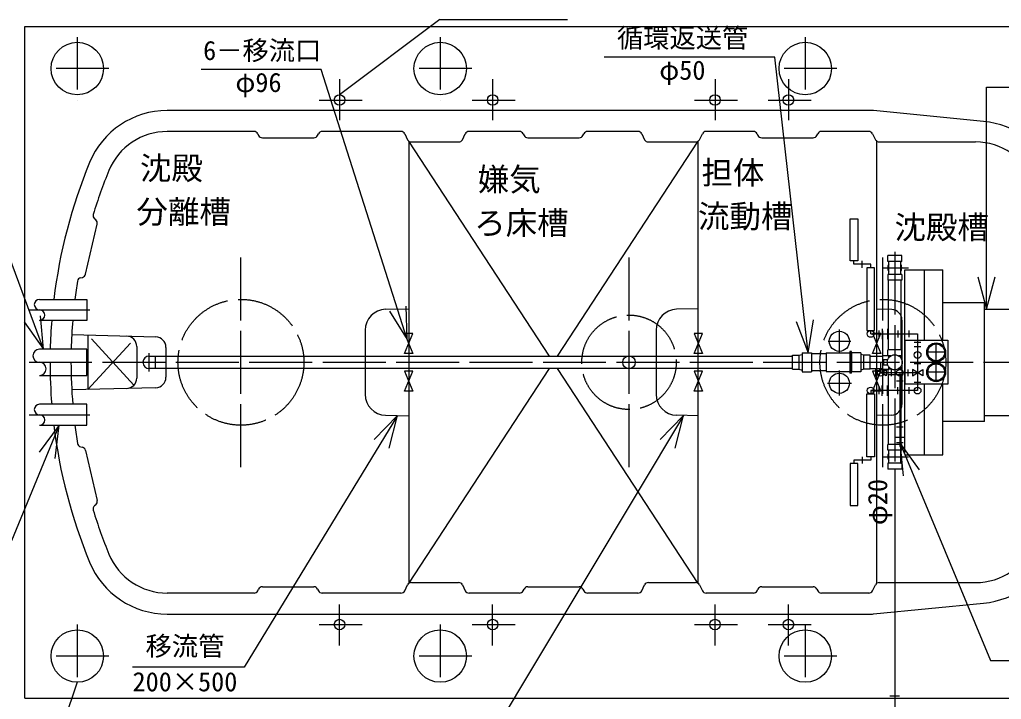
# Model space of a CAD drawing. Units: millimetres, scale not verified. Extents: x -14850 to 14850, y -10500 to 10500.
# Drawn here: x -10688 to -6008, y -907 to 2333 of the extents above; entities that cross this region are included whole.
import ezdxf
from ezdxf.enums import TextEntityAlignment as Align

# ---------------------------------------------------------------- set-up
doc = ezdxf.new("R2010")
doc.units = ezdxf.units.MM
doc.header["$LTSCALE"] = 50
doc.linetypes.add('CHAIN1', pattern=[8, 5, -1, 1, -1])
doc.linetypes.add('LONG_DASHED1', pattern=[7, 6, -1])
for name, color, linetype, lineweight in [('0-1_水管', 3, 'Continuous', 25), ('0-2_機器', 2, 'Continuous', 25), ('0-3_空気管', 3, 'Continuous', 25), ('0-4_文字', 5, 'Continuous', 25)]:
    doc.layers.add(name, color=color, linetype=linetype, lineweight=lineweight)
doc.styles.add('ＭＳ ゴシック', font='')
doc.styles.get('ＭＳ ゴシック').set_extended_font_data('MS Gothic')

msp = doc.modelspace()

# ---------------------------------------------------------------- linework, layer by layer
at = {"layer": '0-1_水管', "color": 6}
for p, q in [((-6516.26, 190.85), (-6516.26, -950.14)), ((-6538.76, -890.14), (-6493.76, -890.14))]:
    msp.add_line(p, q, dxfattribs=at)
at = {"layer": '0-2_機器'}
for p, q in [((-10662.76, -900.14), (-10662.76, 2299.86)), ((-10662.76, 2299.86), (-4962.76, 2299.86)), ((-10412.76, -825.14), (-10544.15, -1206.02)), ((-10662.76, -900.14), (-4962.76, -900.14))]:
    msp.add_line(p, q, dxfattribs=at)
at = {"layer": '0-2_機器', "linetype": 'CHAIN1'}
for p, q in [((-10412.76, 2249.86), (-10412.76, 1949.86)), ((-8682.76, 2249.86), (-8682.76, 1949.86)), ((-6942.76, 2249.86), (-6942.76, 1949.86)), ((-10262.76, 2099.86), (-10562.76, 2099.86)), ((-8532.76, 2099.86), (-8832.76, 2099.86)), ((-6792.76, 2099.86), (-7092.76, 2099.86)), ((-10412.76, -550.14), (-10412.76, -850.14)), ((-8682.76, -550.14), (-8682.76, -850.14)), ((-6942.76, -550.14), (-6942.76, -850.14)), ((-10262.76, -700.14), (-10562.76, -700.14)), ((-8532.76, -700.14), (-8832.76, -700.14)), ((-6792.76, -700.14), (-7092.76, -700.14))]:
    msp.add_line(p, q, dxfattribs=at)
at = {"layer": '0-2_機器'}
for centre in [(-10412.76, 2099.86), (-8682.76, 2099.86), (-6942.76, 2099.86), (-10412.76, -700.14), (-8682.76, -700.14), (-6942.76, -700.14)]:
    msp.add_circle(centre, 125, dxfattribs=at)
at = {"layer": '0-3_空気管'}
for p, q in [((-6079.39, 952.87), (-6079.39, 2011.55)), ((-6079.39, 2011.55), (-5549.45, 2011.55)), ((-6627.76, 1899.86), (-9984.41, 1899.86)), ((-6092.31, 1847.96), (-6618.02, 1899.38)), ((-9570.12, 1799.86), (-9984.41, 1799.86)), ((-9552.23, 1788.8), (-9548.29, 1780.91)), ((-9267.23, 1780.91), (-9263.29, 1788.8)), ((-8870.12, 1799.86), (-9245.4, 1799.86)), ((-8852.23, 1788.8), (-8838.29, 1760.91)), ((-8577.23, 1760.91), (-8563.29, 1788.8)), ((-8305.12, 1799.86), (-8545.4, 1799.86)), ((-8287.23, 1788.8), (-8283.29, 1780.91)), ((-8002.23, 1780.91), (-7998.29, 1788.8)), ((-7740.12, 1799.86), (-7980.4, 1799.86)), ((-7722.23, 1788.8), (-7708.29, 1760.91)), ((-7447.23, 1760.91), (-7433.29, 1788.8)), ((-7190.12, 1799.86), (-7415.4, 1799.86)), ((-7172.23, 1788.8), (-7168.29, 1780.91)), ((-6887.23, 1780.91), (-6883.29, 1788.8)), ((-6640.12, 1799.86), (-6865.4, 1799.86)), ((-6622.23, 1788.8), (-6608.29, 1760.91)), ((-9530.4, 1769.86), (-9285.12, 1769.86)), ((-8832.76, 1754.13), (-8832.76, -354.42)), ((-8162.39, 729.86), (-8832.76, 1754.13)), ((-8820.4, 1749.86), (-8595.12, 1749.86)), ((-8265.4, 1769.86), (-8020.12, 1769.86)), ((-8123.13, 729.86), (-7452.76, 1754.13)), ((-7690.4, 1749.86), (-7465.12, 1749.86)), ((-7452.76, -354.42), (-7452.76, 1754.13)), ((-7150.4, 1769.86), (-6905.12, 1769.86)), ((-6602.76, 1754.13), (-6602.76, -354.42)), ((-6590.4, 1749.86), (-6131.26, 1749.86)), ((-10373.75, 1119.66), (-10317.83, 1358.48)), ((-10324.52, 1378.42), (-10330.59, 1383.46)), ((-10573.66, 762.36), (-10783.86, 1325.13)), ((-6710.83, 1166.86), (-6710.83, 1182.86)), ((-6670.83, 1150.86), (-6670.83, 1182.86)), ((-6482.76, 1208.86), (-6549.76, 1208.86)), ((-6549.76, 1180.76), (-6549.76, 1208.86)), ((-6482.76, 1180.76), (-6549.76, 1180.76)), ((-6544.86, 1122.05), (-6544.86, 1177.66)), ((-6487.66, 1122.05), (-6487.66, 1177.66)), ((-6482.76, 1180.76), (-6482.76, 1208.86)), ((-6374.37, 804.86), (-6374.37, 1140.91)), ((-6287.07, 804.86), (-6287.07, 1140.91)), ((-10396.27, 1102.93), (-10388.59, 1104.76)), ((-6549.76, 1118.95), (-6549.76, 1090.86)), ((-6482.76, 1118.95), (-6549.76, 1118.95)), ((-6482.76, 1090.86), (-6549.76, 1090.86)), ((-6546.26, 758.86), (-6546.26, 1090.86)), ((-6486.26, 758.86), (-6486.26, 1090.86)), ((-6482.76, 1118.95), (-6482.76, 1090.86)), ((-6088.44, 982.78), (-6287.07, 982.79)), ((-6088.44, 416.94), (-6088.44, 982.78)), ((-8943.36, 952.41), (-8832.76, 955.3)), ((-7452.76, 955.12), (-7556.38, 952.41)), ((-6530.45, 951.13), (-6602.76, 953.02)), ((-6481.76, 901.15), (-6481.76, 498.56)), ((-9040.74, 852.44), (-9040.74, 547.27)), ((-7653.76, 852.44), (-7653.76, 547.27)), ((-6630.83, 834.86), (-6630.83, 850.86)), ((-6590.83, 818.36), (-6590.83, 851.36)), ((-6576.83, 859.36), (-6576.83, 810.36)), ((-6550.83, 859.36), (-6550.83, 810.36)), ((-6500.83, 851.36), (-6500.83, 818.36)), ((-6447.26, 818.86), (-6447.26, 850.86)), ((-10439.14, 831.62), (-10038.75, 821.13)), ((-10362.29, 829.6), (-10362.29, 570.11)), ((-10129.36, 774.8), (-10129.36, 624.92)), ((-9990.06, 771.15), (-9990.06, 628.56)), ((-6722.76, 647.86), (-6722.76, 751.86)), ((-6482.76, 758.86), (-6549.76, 758.86)), ((-6549.76, 732.61), (-6549.76, 758.86)), ((-6482.76, 730.76), (-6482.76, 758.86)), ((-6391.26, 794.86), (-6423.26, 794.86)), ((-6422.76, 774.86), (-6391.76, 774.86)), ((-10069.9, 729.86), (-7002.76, 729.86)), ((-10041.9, 729.86), (-10041.9, 669.86)), ((-7002.76, 666.36), (-7002.76, 733.36)), ((-6972.76, 733.36), (-6972.76, 666.36)), ((-6957.76, 744.86), (-6912.76, 744.86)), ((-6957.76, 744.86), (-6957.76, 654.86)), ((-6912.76, 744.86), (-6912.76, 654.86)), ((-6842.76, 739.86), (-6912.76, 739.86)), ((-6842.76, 744.36), (-6730.26, 744.36)), ((-6842.76, 744.36), (-6842.76, 655.36)), ((-6677.76, 744.86), (-6722.76, 744.86)), ((-6677.76, 744.86), (-6677.76, 654.86)), ((-6662.76, 666.36), (-6662.76, 733.36)), ((-6632.76, 666.36), (-6632.76, 733.36)), ((-6632.76, 729.86), (-6572.26, 729.86)), ((-6572.26, 667.11), (-6572.26, 732.31)), ((-6571.96, 732.61), (-6544.76, 732.61)), ((-6544.76, 721.67), (-6544.76, 732.61)), ((-6534.51, 730.76), (-6544.76, 730.76)), ((-6544.76, 730.36), (-6535.18, 730.36)), ((-6482.76, 730.76), (-6498.01, 730.76)), ((-6487.66, 721.53), (-6487.66, 727.66)), ((-7002.76, 669.86), (-10069.9, 669.86)), ((-8832.76, -354.42), (-8162.39, 669.86)), ((-7452.76, -354.42), (-8123.13, 669.86)), ((-6842.76, 659.86), (-6912.76, 659.86)), ((-6842.76, 655.36), (-6730.26, 655.36)), ((-6632.76, 669.86), (-6572.26, 669.86)), ((-6549.76, 667.11), (-6549.76, 640.86)), ((-6544.76, 669.36), (-6535.18, 669.36)), ((-6534.51, 668.95), (-6544.76, 668.95)), ((-6532.26, 633.86), (-6532.26, 665.86)), ((-6482.76, 668.95), (-6498.01, 668.95)), ((-6487.66, 672.05), (-6487.66, 678.18)), ((-6482.76, 668.95), (-6482.76, 640.86)), ((-6452.26, 633.86), (-6452.26, 665.86)), ((-6422.76, 694.86), (-6391.76, 694.86)), ((-10592.76, 637.36), (-10367.36, 637.36)), ((-6957.76, 654.86), (-6912.76, 654.86)), ((-6722.76, 647.86), (-6730.26, 647.86)), ((-6677.76, 654.86), (-6722.76, 654.86)), ((-6482.76, 640.86), (-6549.76, 640.86)), ((-6546.26, 308.86), (-6546.26, 640.86)), ((-6476.26, 609.86), (-6508.26, 609.86)), ((-6492.26, 649.86), (-6492.26, 299.3)), ((-6486.26, 308.86), (-6486.26, 640.86)), ((-10038.75, 578.58), (-10439.14, 568.1)), ((-6630.83, 564.86), (-6630.83, 548.86)), ((-6590.83, 548.36), (-6590.83, 581.36)), ((-6576.83, 540.36), (-6576.83, 589.36)), ((-6550.83, 540.36), (-6550.83, 589.36)), ((-6500.83, 548.36), (-6500.83, 581.36)), ((-6447.26, 548.86), (-6447.26, 580.86)), ((-6422.76, 604.86), (-6391.76, 604.86)), ((-6374.37, 258.8), (-6374.37, 594.86)), ((-6287.07, 258.8), (-6287.07, 594.86)), ((-8886.17, 445.81), (-9616.6, -752.75)), ((-8943.36, 447.31), (-8832.76, 444.41)), ((-7452.76, 444.59), (-7556.38, 447.31)), ((-6530.45, 448.58), (-6602.76, 446.69)), ((-6088.44, 446.84), (-5875.4, 446.85)), ((-6476.26, 390.59), (-6508.26, 390.59)), ((-6088.44, 416.94), (-6287.07, 416.93)), ((-6517.26, 342.43), (-6467.26, 342.43)), ((-10396.27, 296.78), (-10388.59, 294.95)), ((-6482.76, 308.86), (-6549.76, 308.86)), ((-6549.76, 280.76), (-6549.76, 308.86)), ((-6508.26, 317.47), (-6476.26, 317.47)), ((-6482.76, 280.76), (-6482.76, 308.86)), ((-10373.75, 280.05), (-10317.83, 41.23)), ((-6670.83, 248.86), (-6670.83, 216.86)), ((-6482.76, 280.76), (-6549.76, 280.76)), ((-6544.86, 222.05), (-6544.86, 277.66)), ((-6487.66, 222.05), (-6487.66, 277.66)), ((-6468.4, 258.8), (-6287.07, 258.8)), ((-6710.83, 232.86), (-6710.83, 216.86)), ((-6549.76, 218.95), (-6549.76, 190.85)), ((-6482.76, 218.95), (-6549.76, 218.95)), ((-6482.76, 190.85), (-6549.76, 190.85)), ((-6482.76, 218.95), (-6482.76, 190.85)), ((-10324.52, 21.3), (-10330.59, 16.25)), ((-9530.4, -370.14), (-9285.12, -370.14)), ((-8852.23, -389.09), (-8838.29, -361.2)), ((-8820.4, -350.14), (-8595.12, -350.14)), ((-8577.23, -361.2), (-8563.29, -389.09)), ((-8265.4, -370.14), (-8020.12, -370.14)), ((-7722.23, -389.09), (-7708.29, -361.2)), ((-7690.4, -350.14), (-7465.12, -350.14)), ((-7447.23, -361.2), (-7433.29, -389.09)), ((-7150.4, -370.14), (-6905.12, -370.14)), ((-6622.23, -389.09), (-6608.29, -361.2)), ((-6590.4, -350.14), (-6131.26, -350.14)), ((-9570.12, -400.14), (-9984.41, -400.14)), ((-9552.23, -389.09), (-9548.29, -381.2)), ((-9267.23, -381.2), (-9263.29, -389.09)), ((-8870.12, -400.14), (-9245.4, -400.14)), ((-8305.12, -400.14), (-8545.4, -400.14)), ((-8287.23, -389.09), (-8283.29, -381.2)), ((-8002.23, -381.2), (-7998.29, -389.09)), ((-7740.12, -400.14), (-7980.4, -400.14)), ((-7190.12, -400.14), (-7415.4, -400.14)), ((-7172.23, -389.09), (-7168.29, -381.2)), ((-6887.23, -381.2), (-6883.29, -389.09)), ((-6640.12, -400.14), (-6865.4, -400.14)), ((-6618.02, -499.67), (-6092.31, -448.24)), ((-9984.41, -500.14), (-6627.76, -500.14)), ((-9616.6, -752.75), (-10149.11, -752.75))]:
    msp.add_line(p, q, dxfattribs=at)
at = {"layer": '0-3_空気管', "linetype": 'LONG_DASHED1'}
for p, q in [((-6516.26, 1226.93), (-6516.26, 168.55)), ((-9632.76, 199.86), (-9632.76, 1199.86)), ((-7782.76, 199.86), (-7782.76, 1199.86)), ((-6572.76, 199.86), (-6572.76, 1199.86)), ((-6572.99, 1149.86), (-6449.78, 1149.86)), ((-10642.76, 949.86), (-10353.48, 949.86)), ((-6780.33, 856.86), (-6780.33, 743.15)), ((-10142.79, 590.82), (-10362.29, 829.6)), ((-10362.29, 570.11), (-10142.79, 808.89)), ((-6833.88, 799.86), (-6724.85, 799.86)), ((-6318.4, 702.36), (-6318.4, 792.36)), ((-10069.9, 655.79), (-10069.9, 743.04)), ((-6722.76, 744.86), (-6722.76, 654.86)), ((-6273.4, 747.36), (-6363.4, 747.36)), ((-10642.76, 699.86), (-4942.76, 699.86)), ((-6780.33, 661.55), (-6780.33, 540.86)), ((-6318.4, 607.36), (-6318.4, 697.36)), ((-6273.4, 652.36), (-6363.4, 652.36)), ((-6835.88, 599.86), (-6722.84, 599.86)), ((-10642.76, 449.86), (-10353.48, 449.86)), ((-6572.99, 249.86), (-6449.78, 249.86))]:
    msp.add_line(p, q, dxfattribs=at)
at = {"layer": '0-3_空気管'}
for points in [[(-6928.16, 744.86), (-7088.05, 2154.43), (-7901.17, 2154.43)], [(-8840.32, 808), (-9250.75, 2095.02), (-9822.8, 2095.02)], [(-6630.83, 1150.86), (-6630.83, 1166.86), (-6710.83, 1166.86)], [(-6468.4, 266.8), (-6468.4, 1140.91), (-6287.07, 1140.91)], [(-6120.8, 1107.42), (-6079.39, 952.87), (-6037.98, 1107.42)], [(-10592.76, 999.86), (-10367.36, 999.86), (-10367.36, 899.86), (-10592.76, 899.86)], [(-8924.7, 943.94), (-8840.32, 808), (-8845.42, 967.92)], [(-6088.44, 952.87), (-5875.4, 952.86), (-5875.4, 446.85)], [(-10666.16, 892.91), (-10573.66, 762.36), (-10588.49, 921.67)], [(-6985.28, 894.31), (-6928.16, 744.86), (-6902.9, 902.85)], [(-6630.83, 834.86), (-6407.26, 834.86), (-6407.26, 564.86), (-6630.83, 564.86)], [(-10367.36, 637.36), (-10367.36, 762.36), (-10592.76, 762.36)], [(-6722.76, 751.86), (-6730.26, 751.86), (-6730.26, 647.86)], [(-7002.76, 733.36), (-6972.76, 733.36), (-6957.76, 737.36)], [(-6632.76, 733.36), (-6662.76, 733.36), (-6677.76, 737.36)], [(-6550.08, 711.86), (-6570.26, 711.86), (-6570.26, 687.86), (-6550.08, 687.86)], [(-7002.76, 666.36), (-6972.76, 666.36), (-6957.76, 662.36)], [(-6632.76, 666.36), (-6662.76, 666.36), (-6677.76, 662.36)], [(-6407.26, 649.86), (-6582.26, 649.86), (-6582.26, 699.86), (-6570.26, 699.86)], [(-6572.26, 667.11), (-6544.76, 667.11), (-6544.76, 678.04)], [(-10592.76, 399.86), (-10367.36, 399.86), (-10367.36, 499.86), (-10592.76, 499.86)], [(-7523.65, 446.45), (-8434.89, -1075), (-9321.49, -1075)], [(-8925.61, 290.75), (-8886.17, 445.81), (-8997.86, 331.24)], [(-7562.39, 291.21), (-7523.65, 446.45), (-7634.82, 331.37)], [(-10499.01, 399.86), (-10726.18, -150.34), (-11270.38, -150.34)], [(-10518.42, 241.04), (-10499.01, 399.86), (-10595.23, 272.03)], [(-6398.23, 188.02), (-6492.26, 317.47), (-6475.55, 158.35)], [(-6492.26, 317.47), (-6059.2, -720.65), (-5418.53, -720.65)], [(-6630.83, 248.86), (-6630.83, 232.86), (-6710.83, 232.86)]]:
    msp.add_lwpolyline(points, dxfattribs=at)
for points in [[(-6692.83, 1382.86), (-6692.83, 1182.86), (-6728.83, 1182.86), (-6728.83, 1382.86)], [(-6612.83, 850.86), (-6612.83, 1150.86), (-6648.83, 1150.86), (-6648.83, 850.86)], [(-8812.76, 837.86), (-8852.76, 837.86), (-8812.76, 741.86), (-8852.76, 741.86)], [(-7432.76, 837.86), (-7472.76, 837.86), (-7432.76, 741.86), (-7472.76, 741.86)], [(-6582.76, 837.86), (-6622.76, 837.86), (-6582.76, 741.86), (-6622.76, 741.86)], [(-6466.4, 804.86), (-6263.4, 804.86), (-6263.4, 594.86), (-6466.4, 594.86)], [(-8812.76, 657.86), (-8852.76, 657.86), (-8812.76, 561.86), (-8852.76, 561.86)], [(-7432.76, 657.86), (-7472.76, 657.86), (-7432.76, 561.86), (-7472.76, 561.86)], [(-6582.76, 657.86), (-6622.76, 657.86), (-6582.76, 561.86), (-6622.76, 561.86)], [(-6557.26, 634.86), (-6607.26, 664.86), (-6607.26, 634.86), (-6557.26, 664.86)], [(-6382.26, 634.86), (-6432.26, 664.86), (-6432.26, 634.86), (-6382.26, 664.86)], [(-6612.83, 548.86), (-6612.83, 248.86), (-6648.83, 248.86), (-6648.83, 548.86)], [(-6692.83, 16.86), (-6692.83, 216.86), (-6728.83, 216.86), (-6728.83, 16.86)]]:
    msp.add_lwpolyline(points, close=True, dxfattribs=at)
at = {"layer": '0-3_空気管', "linetype": 'LONG_DASHED1'}
for centre, radius in [((-9632.76, 699.86), 300), ((-6572.76, 699.86), 300), ((-7782.76, 699.86), 225)]:
    msp.add_circle(centre, radius, dxfattribs=at)
at = {"layer": '0-3_空気管'}
for centre, radius in [((-6780.33, 799.86), 48), ((-6630.83, 834.86), 16), ((-6407.26, 734.86), 16), ((-6318.4, 747.36), 45), ((-6318.4, 747.36), 40), ((-7782.76, 699.86), 30), ((-6516.26, 699.86), 35.89), ((-6582.26, 649.86), 16), ((-6492.26, 649.86), 16), ((-6318.4, 652.36), 45), ((-6318.4, 652.36), 40), ((-6780.33, 599.86), 48), ((-6630.83, 564.86), 16), ((-6407.26, 564.86), 16)]:
    msp.add_circle(centre, radius, dxfattribs=at)
for centre, radius, start, end in [((-9984.41, 1499.86), 400, 90, 157.6073), ((-6627.76, 1799.86), 100, 84.41309, 89.99998), ((-6131.26, 1449.86), 400, 20.92482, 84.41309), ((-9984.41, 1499.86), 300, 90, 157.6073), ((-9570.12, 1779.86), 20, 26.56505, 90), ((-9530.4, 1789.86), 20, 206.56503, 270), ((-9285.12, 1789.86), 20, 270, 333.43494), ((-9245.4, 1779.86), 20, 90, 153.43494), ((-8870.12, 1779.86), 20, 26.56505, 90), ((-8545.4, 1779.86), 20, 90, 153.43494), ((-8305.12, 1779.86), 20, 26.56505, 90), ((-8265.4, 1789.86), 20, 206.56503, 270), ((-8020.12, 1789.86), 20, 270, 333.43494), ((-7980.4, 1779.86), 20, 90, 153.43494), ((-7740.12, 1779.86), 20, 26.56505, 90), ((-7415.4, 1779.86), 20, 90, 153.43494), ((-7190.12, 1779.86), 20, 26.56505, 90), ((-7150.4, 1789.86), 20, 206.56503, 270), ((-6905.12, 1789.86), 20, 270, 333.43494), ((-6865.4, 1779.86), 20, 90, 153.43494), ((-6640.12, 1779.86), 20, 26.56505, 90), ((-8820.4, 1769.86), 20, 206.56503, 270), ((-8595.12, 1769.86), 20, 270, 333.43494), ((-7690.4, 1769.86), 20, 206.56503, 270), ((-7465.12, 1769.86), 20, 270, 333.43494), ((-6590.4, 1769.86), 20, 206.56503, 270), ((-6131.26, 1449.86), 300, 20.92482, 90), ((-8042.76, 699.86), 2500, 157.6073, 173.10789), ((-8042.76, 699.86), 2400, 157.6073, 162.92087), ((-10317.8, 1398.84), 20, 162.92087, 230.25755), ((-10337.3, 1363.04), 20, 346.8226, 50.25755), ((-6547.96, 1177.66), 3.1, 0, 90), ((-6484.56, 1177.66), 3.1, 90, 180), ((-6516.26, 1149.86), 33.5, 148.62476, 211.37523), ((-6516.26, 1149.86), 33.5, 328.62476, 31.37523), ((-8042.76, 699.86), 2400, 170.72435, 172.81923), ((-10391.64, 1083.47), 20, 103.38763, 170.72433), ((-10393.22, 1124.22), 20, 283.38765, 346.8226), ((-6547.96, 1122.05), 3.1, 270, 0), ((-6484.56, 1122.05), 3.1, 180, 270), ((-10592.76, 974.86), 25, 90, 270), ((-10592.76, 924.86), 25, 270, 90), ((-8940.74, 852.44), 100, 91.5, 180), ((-7553.76, 852.44), 100, 91.5, 180), ((-6531.76, 901.15), 50, 0, 88.49998), ((-8042.76, 699.86), 2500, 175.41142, 178.56744), ((-8042.76, 699.86), 2400, 175.2198, 178.50775), ((-10179.36, 774.8), 50, 0, 88.49998), ((-10040.06, 771.15), 50, 0, 88.49998), ((-10592.76, 731.11), 31.25, 90, 270), ((-10069.9, 699.86), 30, 90, 270), ((-6571.96, 732.31), 0.3, 90, 180), ((-6484.56, 727.66), 3.1, 90, 180), ((-10592.76, 668.61), 31.25, 270, 90), ((-8042.76, 699.86), 2500, 180, 184.58856), ((-8042.76, 699.86), 2400, 180, 184.78018), ((-6484.56, 672.05), 3.1, 180, 270), ((-10179.36, 624.92), 50, 271.5, 0), ((-10040.06, 628.56), 50, 271.5, 0), ((-8940.74, 547.27), 100, 180, 268.5), ((-7553.76, 547.27), 100, 180, 268.5), ((-10592.76, 474.86), 25, 90, 270), ((-6531.76, 498.56), 50, 271.5, 0), ((-10592.76, 424.86), 25, 270, 90), ((-8042.76, 699.86), 2500, 186.89207, 202.39267), ((-8042.76, 699.86), 2400, 187.18076, 189.27563), ((-10391.64, 316.24), 20, 189.27563, 256.61234), ((-10393.22, 275.5), 20, 13.17738, 76.61234), ((-6516.26, 249.86), 33.5, 148.62476, 211.37523), ((-6547.96, 277.66), 3.1, 0, 90), ((-6484.56, 277.66), 3.1, 90, 180), ((-6516.26, 249.86), 33.5, 328.62476, 31.37523), ((-6547.96, 222.05), 3.1, 270, 0), ((-6484.56, 222.05), 3.1, 180, 270), ((-10317.8, 0.87), 20, 129.74243, 197.07912), ((-10337.3, 36.68), 20, 309.74243, 13.17738), ((-8042.76, 699.86), 2400, 197.07912, 202.39268), ((-6131.26, -50.14), 300, 270, 339.07516), ((-9984.41, -100.14), 300, 202.39265, 269.99997), ((-6131.26, -50.14), 400, 275.5869, 339.07516), ((-9984.41, -100.14), 400, 202.39265, 269.99997), ((-9530.4, -390.14), 20, 90, 153.43494), ((-9285.12, -390.14), 20, 26.56505, 90), ((-8820.4, -370.14), 20, 90, 153.43494), ((-8595.12, -370.14), 20, 26.56505, 90), ((-8265.4, -390.14), 20, 90, 153.43494), ((-8020.12, -390.14), 20, 26.56505, 90), ((-7690.4, -370.14), 20, 90, 153.43494), ((-7465.12, -370.14), 20, 26.56505, 90), ((-7150.4, -390.14), 20, 90, 153.43494), ((-6905.12, -390.14), 20, 26.56505, 90), ((-6590.4, -370.14), 20, 90, 153.43494), ((-9570.12, -380.14), 20, 270, 333.43494), ((-9245.4, -380.14), 20, 206.56503, 270), ((-8870.12, -380.14), 20, 270, 333.43494), ((-8545.4, -380.14), 20, 206.56503, 270), ((-8305.12, -380.14), 20, 270, 333.43494), ((-7980.4, -380.14), 20, 206.56503, 270), ((-7740.12, -380.14), 20, 270, 333.43494), ((-7415.4, -380.14), 20, 206.56503, 270), ((-7190.12, -380.14), 20, 270, 333.43494), ((-6865.4, -380.14), 20, 206.56503, 270), ((-6640.12, -380.14), 20, 270, 333.43494), ((-6627.76, -400.14), 100, 270, 275.5869)]:
    msp.add_arc(centre, radius, start, end, dxfattribs=at)
at = {"layer": '0-4_文字', "color": 4}
for q in [(-9162.76, 1974.86), (-8075.94, 2333.01)]:
    msp.add_line((-8684.64, 2333.01), q, dxfattribs=at)
at = {"layer": '0-4_文字', "color": 7}
for p, q in [((-9162.76, 2050.06), (-9162.76, 1853.58)), ((-8432.76, 2050.06), (-8432.76, 1853.58)), ((-7372.76, 2050.06), (-7372.76, 1853.58)), ((-7022.76, 2050.06), (-7022.76, 1853.58)), ((-9260.09, 1949.86), (-9054.94, 1949.86)), ((-8530.09, 1949.86), (-8324.94, 1949.86)), ((-7470.09, 1949.86), (-7264.94, 1949.86)), ((-7120.09, 1949.86), (-6914.94, 1949.86)), ((-9162.76, -650.35), (-9162.76, -453.87)), ((-8432.76, -650.35), (-8432.76, -453.87)), ((-7372.76, -650.35), (-7372.76, -453.87)), ((-7022.76, -650.35), (-7022.76, -453.87)), ((-9260.09, -550.14), (-9054.94, -550.14)), ((-8530.09, -550.14), (-8324.94, -550.14)), ((-7470.09, -550.14), (-7264.94, -550.14)), ((-7120.09, -550.14), (-6914.94, -550.14))]:
    msp.add_line(p, q, dxfattribs=at)
for centre in [(-9162.76, 1949.86), (-8432.76, 1949.86), (-7372.76, 1949.86), (-7022.76, 1949.86), (-9162.76, -550.14), (-8432.76, -550.14), (-7372.76, -550.14), (-7022.76, -550.14)]:
    msp.add_circle(centre, 25, dxfattribs=at)

# ---------------------------------------------------------------- texts
at = {"layer": '0-1_水管', "color": 4, "style": 'ＭＳ ゴシック'}
msp.add_text('φ20', height=91.79, rotation=90, dxfattribs=at).set_placement((-6524.67, -75.99), align=Align.BOTTOM_LEFT)
at = {"layer": '0-3_空気管', "color": 4, "style": 'ＭＳ ゴシック'}
for s, height, p in [('\u3000循環返送管\u3000', 91.79, (-7965.49, 2171.82)), ('\u30006－移流口\u3000', 91.79, (-9938.21, 2112.64)), ('\u3000\u3000φ50', 91.79, (-7888.76, 2018.96)), ('\u3000\u3000φ96', 91.79, (-9909.33, 1960.36)), ('沈殿', 110, (-10114.14, 1537.27)), ('嫌気', 110, (-8504, 1483.88)), ('担体', 110, (-7437.27, 1515.55)), ('分離槽', 110, (-10130.95, 1329.27)), ('流動槽', 110, (-7454.08, 1307.55)), ('ろ床槽', 110, (-8520.81, 1275.88)), ('沈殿槽', 110, (-6517.43, 1255.41)), ('\u3000\u3000移流管\u3000\u3000', 91.79, (-10337.74, -726.11)), ('200×500', 91.79, (-10149.37, -895.94))]:
    msp.add_text(s, height=height, dxfattribs=at).set_placement(p, align=Align.BOTTOM_LEFT)

doc.saveas('drawing.dxf')
